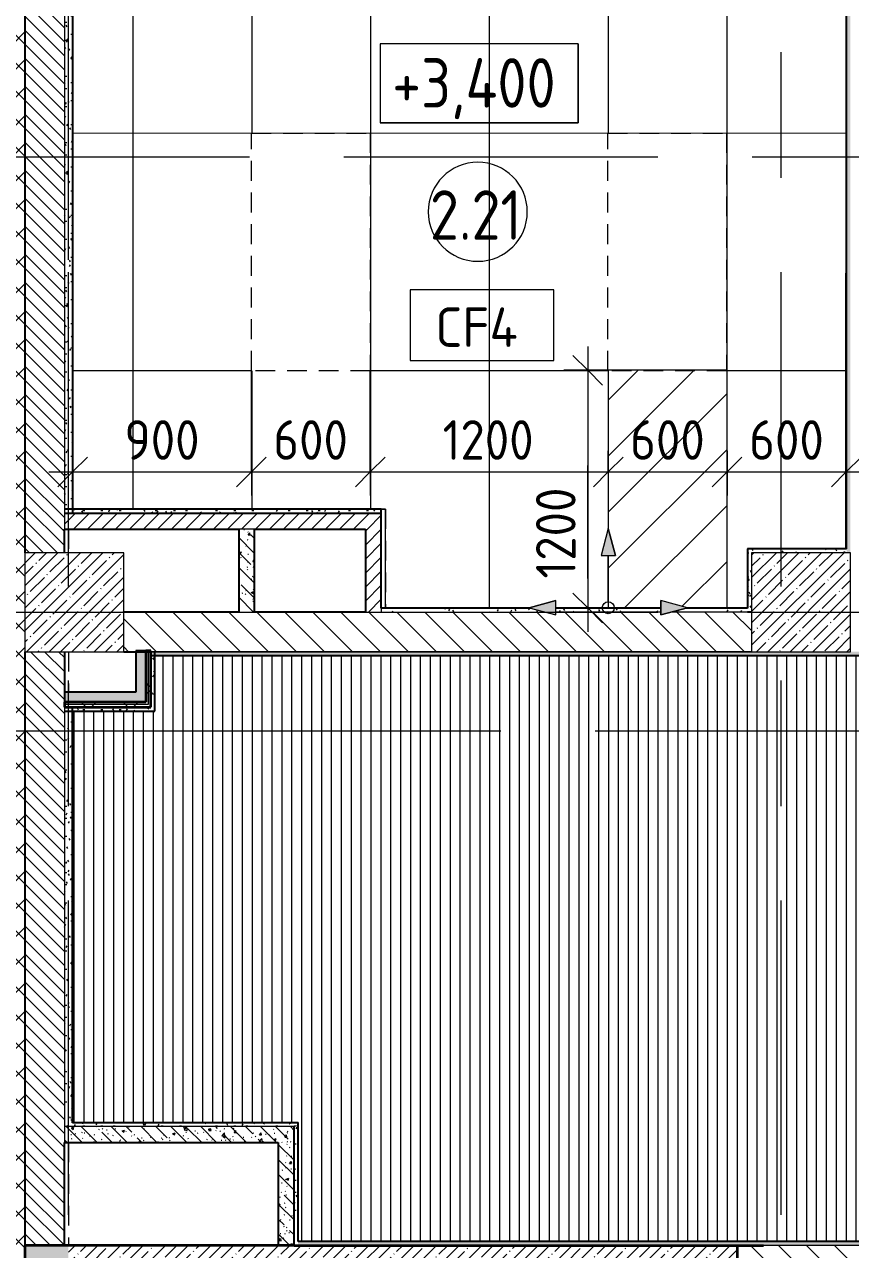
# Model space of a CAD drawing. Header units: millimetres. Extents: x -2911 to 191903, y -8553 to 29000.
# Drawn here: x -112 to 4060, y 7879 to 14069 of the extents above; entities that cross this region are included whole.
import ezdxf

# ---------------------------------------------------------------- set-up
doc = ezdxf.new("R2010")
doc.units = ezdxf.units.MM
doc.linetypes.add('200_ШТРИХ__ш1_п0_6_', pattern=[160, 100, -60])
doc.linetypes.add('Осевая', pattern=[3175, 635, -476.25, 1587.5, -476.25])
for name, color, linetype, lineweight in [('A-ANNO-DIMS', 7, 'Continuous', 9), ('A-ANNO-DIMS-100', 7, 'Continuous', 9), ('A-AREA-IDEN', 7, 'Continuous', 9), ('A-CLNG-IDEN', 7, 'Continuous', 9), ('A-DETL', 7, 'Continuous', 9), ('A-DETL-GENF', 7, 'Continuous', 9), ('A-DETL-MBND', 7, '200_ШТРИХ__ш1_п0_6_', 9), ('A-FLOR-PATT', 7, 'Continuous', 9), ('A-WALL', 7, 'Continuous', 9), ('G-ANNO-DIMS', 7, 'Continuous', 9), ('I-WALL', 7, 'Continuous', 9), ('S-COLS', 7, 'Continuous', 9), ('Оси', 7, 'Continuous', 9), ('Оси-2', 7, 'Осевая', 9)]:
    doc.layers.add(name, color=color, linetype=linetype, lineweight=lineweight)
for name, color, linetype, lineweight, true_color in [('A-DETL-GENF-2', 7, 'Continuous', 9, 0x004000), ('A-WALL-1', 7, 'Continuous', 25, 0x3c3c3c), ('A-WALL-2', 7, 'Continuous', 35, 0x3c3c3c), ('A-WALL-FNSH-2', 7, 'Continuous', 13, 0x3c3c3c)]:
    doc.layers.add(name, color=color, linetype=linetype, lineweight=lineweight, true_color=true_color)
doc.styles.add('GOST Common', font='GOST_Common.ttf', dxfattribs={"width": 0.9, "height": 250})
doc.styles.add('GOST Common_1', font='GOST_Common.ttf', dxfattribs={"height": 200})
doc.styles.add('ISOCPEUR_1', font='isocpeur.ttf', dxfattribs={"width": 0.9, "height": 200})
doc.dimstyles.new('ISO-2_0_0_9К_Средний_округл2', dxfattribs={"dimscale": 304.8, "dimtxt": 199.196235, "dimasz": 0.492126, "dimexe": 0.393701, "dimexo": 0, "dimgap": 0, "dimtad": 1, "dimdec": 0, "dimrnd": 10, "dimzin": 0, "dimdsep": 46, "dimtxsty": 'ISOCPEUR_1', "dimblk1": 'OBLIQUE', "dimblk2": 'OBLIQUE', "dimsah": 1, "dimcen": 0.09, "dimdle": 0.393701, "dimazin": 0, "dimtfac": 1, "dimtdec": 4, "dimtix": 1, "dimtmove": 0, "dimatfit": 3, "dimfxl": 1, "dimtvp": 1, "dimtolj": 1, "dimtzin": 0, "dimarcsym": 2})
doc.dimstyles.new('ISO-2_0_0_9К_Средний_округл2_1', dxfattribs={"dimscale": 304.8, "dimtxt": 199.196235, "dimasz": 0.492126, "dimexe": 0.393701, "dimexo": 0, "dimgap": 0, "dimtad": 1, "dimdec": 0, "dimrnd": 10, "dimzin": 0, "dimdsep": 46, "dimtxsty": 'ISOCPEUR_1', "dimblk1": 'OBLIQUE', "dimblk2": 'OBLIQUE', "dimsah": 1, "dimcen": 0.09, "dimdle": 0.393701, "dimazin": 0, "dimtfac": 1, "dimtdec": 4, "dimtix": 1, "dimtmove": 1, "dimatfit": 3, "dimfxl": 1, "dimtvp": 1, "dimtolj": 1, "dimtzin": 0, "dimarcsym": 2})
pattern_1 = [(135, (0, 0), (-70.7107, -70.7107), [])]
pattern_2 = [(45, (0, 0), (-57.0246, 57.0246), []), (45, (57.025, 0), (-57.0246, 57.0246), [100.806, -20.161, 3.353, -16.808])]
pattern_3 = [(45, (0, 0), (-35.35534, 35.35534), [])]
pattern_4 = [(135, (0, 0), (-75.4342, -75.4342), [106.68, -17.78, 3.556, -17.78]), (135, (0, 75.39), (-75.4342, -75.4342), []), (50, (0, 0), (127.5292, -11.1576), [13.335, -146.685]), (355, (0, 0), (-24.6697, 133.74), [10.668, -117.348]), (100.451, (10.63, -0.93), (102.8597, 122.5818), [11.333, -124.663]), (46.184, (0, 35.56), (189.7552, -29.4304), [20.002, -220.027]), (96.636, (15.81, 33.1), (166.1822, 173.1996), [17, -186.995]), (351.184, (0, 35.56), (166.184, 173.1976), [16.002, -176.022]), (21, (17.78, 26.67), (106.1303, -71.586), [13.335, -146.685]), (326, (17.78, 26.67), (43.2619, 128.9318), [10.668, -117.348]), (71.451, (26.62, 20.7), (149.392, 57.345), [11.333, -124.663]), (37.5, (0, 0), (2.16223, 59.18836), [3.353, -112.573, 3.353, -115.773, -117.793]), (37.5, (0, 0), (2.16223, 59.18836), [-235.052, 3.353, -114.44]), (7.5, (0, 0), (46.77386, 70.12615), [3.353, -64.567, 3.353, -109.906, -44.894]), (7.5, (0, 0), (46.77386, 70.12615), [-181.178, 3.353, -41.542]), (327.5, (-39.65, 0), (94.91367, -4.0101), [3.353, -41.097, 3.353, -135.331, -184.023]), (327.5, (-39.65, 0), (94.91367, -4.0101), [-183.134, 3.353, -180.67]), (317.5, (-57.43, 0), (103.6906, 17.7988), [3.353, -54.432, 3.353, -88.748, -130.683]), (317.5, (-57.43, 0), (103.6906, 17.7988), [-149.885, 3.353, -127.33])]
pattern_5 = [(0, (0, 0), (121.92, 30.48), [10.058, -81.382, 10.058, -81.382, -487.68]), (0, (0, 0), (121.92, 30.48), [-182.88, 10.058, -172.822, 10.058, -81.382, -213.36]), (0, (0, 0), (121.92, 30.48), [-457.2, 10.058, -50.902, 10.058, -142.342]), (120, (45.72, 15.24), (-87.356454, 90.345817), [10.058, -81.382, 10.058, -81.382, -487.68]), (120, (45.72, 15.24), (-87.356454, 90.345817), [-182.88, 10.058, -172.822, 10.058, -81.382, -213.36]), (120, (45.72, 15.24), (-87.356454, 90.345817), [-457.2, 10.058, -50.902, 10.058, -142.342]), (240, (60.96, 76.2), (-34.563546, -120.825817), [10.058, -81.382, 10.058, -81.382, -487.68]), (240, (60.96, 76.2), (-34.563546, -120.825817), [-182.88, 10.058, -172.822, 10.058, -81.382, -213.36]), (240, (60.96, 76.2), (-34.563546, -120.825817), [-457.2, 10.058, -50.902, 10.058, -142.342])]
pattern_6 = [(45, (0, 0), (-106.066, 106.066), []), (135, (0, 0), (-106.066, -106.066), [])]

# ---------------------------------------------------------------- blocks, each defined once
blk = doc.blocks.new('BSC_Колонна _Прямоугольная - 500х500-V26-План потолков с обозначением видов отделки и геометрии 2 этажа в осях 1-12')
at = {"layer": 'S-COLS'}
h = blk.add_hatch(dxfattribs=at)
h.set_pattern_fill('FP_32', color=256, style=0, pattern_type=2)
h.set_pattern_definition([(45, (-3810, -11150), (-57.0246, 57.0246), []), (45, (-3752.975, -11150), (-57.0246, 57.0246), [100.806, -20.161, 3.353, -16.808])])
h.paths.add_polyline_path([(-250, -250), (250, -250), (250, 250), (-250, 250)])
for p, q in [((250, 250), (-250, 250)), ((-250, 250), (-250, -250)), ((250, -250), (250, 250)), ((-250, -250), (250, -250))]:
    blk.add_line(p, q, dxfattribs=at)
blk = doc.blocks.new('BSC_Колонна _Прямоугольная - 500х500-V29-План потолков с обозначением видов отделки и геометрии 2 этажа в осях 1-12')
at = {"layer": 'S-COLS'}
h = blk.add_hatch(dxfattribs=at)
h.set_pattern_fill('FP_36', color=256, style=0, pattern_type=2)
h.set_pattern_definition([(45, (-140, -11150), (-57.0246, 57.0246), []), (45, (-82.975, -11150), (-57.0246, 57.0246), [100.806, -20.161, 3.353, -16.808])])
h.paths.add_polyline_path([(-250, -250), (250, -250), (250, 250), (-250, 250)])
for p, q in [((250, 250), (-250, 250)), ((-250, 250), (-250, -250)), ((250, -250), (250, 250)), ((-250, -250), (250, -250))]:
    blk.add_line(p, q, dxfattribs=at)
blk = doc.blocks.new('Начало раскладки_красным - Начало раскладки_красным-26110966-План потолков с обозначением видов отделки и геометрии 2 этажа в осях 1-12')
at = {"layer": 'A-DETL-GENF'}
for points in [[(-36.2, 264.8), (36.2, 264.8), (0, 400), (-24.9, 307.3)], [(264.8, -36.2), (400, 0), (264.8, 36.2)], [(0, -400), (36.2, -264.8), (-36.2, -264.8)]]:
    blk.add_hatch(color=256, dxfattribs=at).paths.add_polyline_path(points)
for p, q in [((0, 400), (-36.2, 264.8)), ((0, 400), (-36.2, 264.8)), ((36.2, 264.8), (0, 400)), ((0, 400), (36.2, 264.8)), ((-36.2, 264.8), (36.2, 264.8)), ((-36.2, 264.8), (36.2, 264.8)), ((0, 30), (0, 264.8)), ((30, 0), (264.8, 0)), ((400, 0), (264.8, 36.2)), ((264.8, 36.2), (264.8, -36.2)), ((400, 0), (264.8, 36.2)), ((264.8, 36.2), (264.8, -36.2)), ((400, 0), (264.8, -36.2)), ((0, -30), (0, -264.8)), ((264.8, -36.2), (400, 0)), ((36.2, -264.8), (-36.2, -264.8)), ((-36.2, -264.8), (0, -400)), ((0, -400), (-36.2, -264.8)), ((-36.2, -264.8), (36.2, -264.8)), ((0, -400), (36.2, -264.8)), ((0, -400), (36.2, -264.8))]:
    blk.add_line(p, q, dxfattribs=at)
blk.add_circle((0, 0), 30, dxfattribs=at)
blk = doc.blocks.new('Марка_Помещения - Номер-25198446-План потолков с обозначением видов отделки и геометрии 2 этажа в осях 1-12')
at = {"layer": 'A-AREA-IDEN'}
for start, end in [(360, 180), (180, 360)]:
    blk.add_arc((0, 0), 2.5, start, end, dxfattribs=at)
blk = doc.blocks.new('М_потолков - Марка_ Имя типа-25382930-План потолков с обозначением видов отделки и геометрии 2 этажа в осях 1-12')
at = {"layer": 'A-CLNG-IDEN'}
for p, q in [((3.625, 1.984375), (-3.625, 1.984375)), ((-3.625, 1.984375), (-3.625, -1.59375)), ((3.625, -1.59375), (3.625, 1.984375)), ((-3.625, -1.59375), (3.625, -1.59375))]:
    blk.add_line(p, q, dxfattribs=at)
blk = doc.blocks.new('DIMBLOCK80-План потолков с обозначением видов отделки и геометрии 2 этажа в осях 1-12')
at = {"layer": 'A-ANNO-DIMS-100', "lineweight": 20}
for p, q in [((2732.9, 12322), (2657.9, 12397)), ((2732.9, 12322), (2807.9, 12247)), ((2732.9, 11121), (2657.9, 11196)), ((2732.9, 11121), (2807.9, 11046))]:
    blk.add_line(p, q, dxfattribs=at)
at = {"layer": 'A-ANNO-DIMS-100'}
for p, q in [((2732.9, 12442), (2732.9, 11001)), ((2836.6, 12322), (2612.9, 12322)), ((2732.9, 12322), (2836.6, 12322)), ((2732.9, 11840.6), (2732.9, 11721.5)), ((2732.9, 11269.5), (2732.9, 11840.6)), ((2838.9, 11121), (2612.9, 11121)), ((2732.9, 11121), (2838.9, 11121))]:
    blk.add_line(p, q, dxfattribs=at)
at = {"layer": 'A-ANNO-DIMS-100', "color": 0, "insert": (2471.6, 11269.5), "char_height": 200, "width": 565.411, "attachment_point": 1, "rotation": 90, "line_spacing_factor": 1.149209, "style": 'ISOCPEUR_1'}
blk.add_mtext('1200', dxfattribs=at)
blk = doc.blocks.new('_Oblique')
at = {"color": 0, "linetype": 'ByBlock', "lineweight": -2}
blk.add_line((-0.5, -0.5), (0.5, 0.5), dxfattribs=at)
blk = doc.blocks.new('DIMBLOCK81-План потолков с обозначением видов отделки и геометрии 2 этажа в осях 1-12')
at = {"layer": 'A-ANNO-DIMS-100'}
for p, q in [((1034.2, 12320), (1034.2, 11688.6)), ((1034.2, 11808.6), (1034.2, 12320)), ((131, 11914.7), (131, 11688.6)), ((131, 11808.6), (131, 11914.7)), ((11, 11808.6), (1034.2, 11808.6))]:
    blk.add_line(p, q, dxfattribs=at)
at = {"layer": 'A-ANNO-DIMS-100', "lineweight": 20}
for p, q in [((131, 11808.6), (206, 11883.6)), ((1034.2, 11808.6), (1109.2, 11883.6)), ((131, 11808.6), (56, 11733.6)), ((1034.2, 11808.6), (959.2, 11733.6))]:
    blk.add_line(p, q, dxfattribs=at)
at = {"layer": 'A-ANNO-DIMS-100', "color": 0, "insert": (393, 12069.9), "char_height": 200, "width": 455.087, "attachment_point": 1, "line_spacing_factor": 1.149209, "style": 'ISOCPEUR_1'}
blk.add_mtext('900', dxfattribs=at)
blk = doc.blocks.new('DIMBLOCK82-План потолков с обозначением видов отделки и геометрии 2 этажа в осях 1-12')
at = {"layer": 'A-ANNO-DIMS-100'}
for p, q in [((1034.2, 12320), (1034.2, 11688.6)), ((1034.2, 11808.6), (1034.2, 12320)), ((1634.2, 12320), (1634.2, 11688.6)), ((1634.2, 11808.6), (1634.2, 12320)), ((1034.2, 11808.6), (1634.2, 11808.6))]:
    blk.add_line(p, q, dxfattribs=at)
at = {"layer": 'A-ANNO-DIMS-100', "lineweight": 20}
for p, q in [((1034.2, 11808.6), (1109.2, 11883.6)), ((1634.2, 11808.6), (1709.2, 11883.6)), ((1034.2, 11808.6), (959.2, 11733.6)), ((1634.2, 11808.6), (1559.2, 11733.6))]:
    blk.add_line(p, q, dxfattribs=at)
at = {"layer": 'A-ANNO-DIMS-100', "color": 0, "insert": (1144.6, 12069.9), "char_height": 200, "width": 455.087, "attachment_point": 1, "line_spacing_factor": 1.149209, "style": 'ISOCPEUR_1'}
blk.add_mtext('600', dxfattribs=at)
blk = doc.blocks.new('DIMBLOCK83-План потолков с обозначением видов отделки и геометрии 2 этажа в осях 1-12')
at = {"layer": 'A-ANNO-DIMS-100'}
for p, q in [((1634.2, 12320), (1634.2, 11688.6)), ((1634.2, 11808.6), (1634.2, 12320)), ((2836.6, 11914.7), (2836.6, 11688.6)), ((2836.6, 11808.6), (2836.6, 11914.7)), ((1634.2, 11808.6), (2836.6, 11808.6))]:
    blk.add_line(p, q, dxfattribs=at)
at = {"layer": 'A-ANNO-DIMS-100', "lineweight": 20}
for p, q in [((1634.2, 11808.6), (1709.2, 11883.6)), ((2836.6, 11808.6), (2911.6, 11883.6)), ((1634.2, 11808.6), (1559.2, 11733.6)), ((2836.6, 11808.6), (2761.6, 11733.6))]:
    blk.add_line(p, q, dxfattribs=at)
at = {"layer": 'A-ANNO-DIMS-100', "color": 0, "insert": (1999.8, 12069.9), "char_height": 200, "width": 565.411, "attachment_point": 1, "line_spacing_factor": 1.149209, "style": 'ISOCPEUR_1'}
blk.add_mtext('1200', dxfattribs=at)
blk = doc.blocks.new('DIMBLOCK84-План потолков с обозначением видов отделки и геометрии 2 этажа в осях 1-12')
at = {"layer": 'A-ANNO-DIMS-100'}
for p, q in [((2836.6, 11914.7), (2836.6, 11688.6)), ((2836.6, 11808.6), (2836.6, 11914.7)), ((3436.6, 11914.7), (3436.6, 11688.6)), ((3436.6, 11808.6), (3436.6, 11914.7)), ((2836.6, 11808.6), (3436.6, 11808.6))]:
    blk.add_line(p, q, dxfattribs=at)
at = {"layer": 'A-ANNO-DIMS-100', "lineweight": 20}
for p, q in [((2836.6, 11808.6), (2911.6, 11883.6)), ((3436.6, 11808.6), (3511.6, 11883.6)), ((2836.6, 11808.6), (2761.6, 11733.6)), ((3436.6, 11808.6), (3361.6, 11733.6))]:
    blk.add_line(p, q, dxfattribs=at)
at = {"layer": 'A-ANNO-DIMS-100', "color": 0, "insert": (2946.9, 12069.9), "char_height": 200, "width": 455.087, "attachment_point": 1, "line_spacing_factor": 1.149209, "style": 'ISOCPEUR_1'}
blk.add_mtext('600', dxfattribs=at)
blk = doc.blocks.new('DIMBLOCK85-План потолков с обозначением видов отделки и геометрии 2 этажа в осях 1-12')
at = {"layer": 'A-ANNO-DIMS-100'}
for p, q in [((3436.6, 11914.7), (3436.6, 11688.6)), ((3436.6, 11808.6), (3436.6, 11914.7)), ((4039, 11914.7), (4039, 11688.6)), ((4039, 11808.6), (4039, 11914.7)), ((3436.6, 11808.6), (4159, 11808.6))]:
    blk.add_line(p, q, dxfattribs=at)
at = {"layer": 'A-ANNO-DIMS-100', "lineweight": 20}
for p, q in [((3436.6, 11808.6), (3511.6, 11883.6)), ((4039, 11808.6), (4114, 11883.6)), ((3436.6, 11808.6), (3361.6, 11733.6)), ((4039, 11808.6), (3964, 11733.6))]:
    blk.add_line(p, q, dxfattribs=at)
at = {"layer": 'A-ANNO-DIMS-100', "color": 0, "insert": (3548.2, 12069.9), "char_height": 200, "width": 455.087, "attachment_point": 1, "line_spacing_factor": 1.149209, "style": 'ISOCPEUR_1'}
blk.add_mtext('600', dxfattribs=at)
blk = doc.blocks.new('Высотные отметки - 10х4_h_-17668695-План потолков с обозначением видов отделки и геометрии 2 этажа в осях 1-12')
at = {"layer": 'G-ANNO-DIMS'}
for p, q in [((-5, 4), (-5, 0)), ((5, 4), (-5, 4)), ((5, 4), (-5, 4)), ((-5, 4), (-5, 0)), ((5, 4), (5, 0)), ((5, 0), (5, 4)), ((5, 0), (-5, 0)), ((-5, 0), (5, 0))]:
    blk.add_line(p, q, dxfattribs=at)

msp = doc.modelspace()

# ---------------------------------------------------------------- hatches: boundary and pattern name
at = {"layer": 'A-DETL-GENF-2'}
h = msp.add_hatch(dxfattribs=at)
h.set_pattern_fill('FP_56', color=256, style=0, pattern_type=2)
h.set_pattern_definition([(45, (0, 0), (-141.4214, 141.4214), [])])
h.paths.add_polyline_path([(3101.3, 11121), (3101.3, 11121), (3101.3, 11158.4), (3236.6, 11122.2), (3232, 11121), (3436.6, 11121), (3436.6, 12322), (2836.6, 12322), (2836.6, 11521.1), (2872.6, 11386.8), (2836.6, 11386.7), (2836.6, 11121), (2872.6, 11121)])
at = {"layer": 'A-DETL-MBND'}
h = msp.add_hatch(dxfattribs=at)
h.set_pattern_fill('FP_48', color=256, style=0, pattern_type=2)
h.set_pattern_definition([(270, (7989, 6659.98), (50, 3e-15), [])])
h.paths.add_polyline_path([(16707.1, 7921), (19595.6, 7921), (19726.2, 7956.1), (19726.3, 7921), (19989, 7921), (19989, 8184.8), (19954.6, 8184.7), (19989, 8313.4), (19989, 10879), (13674.3, 10879), (13674.3, 15000), (6781, 15000), (6781, 13999), (4281, 13999), (4281, 10879), (546, 10879), (546, 10600), (131, 10599), (131, 8521), (1270, 8520), (1270, 7921), (14281.5, 7921)])
h.paths.add_polyline_path([(6760, 10880), (6240, 10880), (6240, 11421), (6781, 11421), (6780, 10880)])
h = msp.add_hatch(dxfattribs=at)
h.set_pattern_fill('FP_50', color=256, style=0, pattern_type=2)
h.set_pattern_definition([(89.995, (4036.85, 14720.3), (-600, 0.05), []), (179.995, (4036.8, 14720.3), (-0.1, -1200), [])])
h.paths.add_polyline_path([(3436.6, 11121), (3539, 11121), (3539, 11421), (4039, 11421), (4039, 14679.7), (3109, 14679.7), (3109, 14959), (494, 14959), (494, 14409), (465, 14409), (465, 14405), (131, 14405), (131, 11621), (1711, 11621), (1711, 11121), (2436.6, 11121.8), (2571.8, 11158.1), (2571.8, 11121), (3101.3, 11121), (3101.3, 11158.4), (3236.6, 11122.2), (3232, 11121), (3366.5, 11121)])
h.paths.add_polyline_path([(2800.2, 11386.7), (2836.6, 11521.1), (2872.6, 11386.8), (2836.6, 11386.8)])
h.paths.add_polyline_path([(2834.2, 12320), (2834.2, 13520.6), (3434.2, 13520.6), (3434.2, 12320), (2836.6, 12320)])
h.paths.add_polyline_path([(1034.2, 12320), (1034.2, 13520.6), (1634.2, 13520.6), (1634.2, 12320)])
at = {"layer": 'A-FLOR-PATT'}
h = msp.add_hatch(color=256, dxfattribs=at)
h.paths.add_polyline_path([(33631, 140), (33631, 141), (33630, 521), (33630, 520), (33630, 140)])
h.paths.add_polyline_path([(37324.3, 140), (37970, 141), (37970, 420), (38250, 421), (38249, 5250), (37190, 5250), (37190, 7920), (37189, 7920), (37190, 5249), (38249, 5249), (38249, 421), (37969, 420), (37969, 141), (35911, 141), (35910, 521), (35910, 519.9), (35911, 140), (36186.5, 140)])
h.paths.add_polyline_path([(32990, 140), (32990, 520), (32989, 520), (32989, 141), (32989.9, 140)])
h.paths.add_polyline_path([(30930, 140), (30931, 141), (30930, 140.8)])
h.paths.add_polyline_path([(30931, 535.4), (30931, 7921), (30930, 7920), (30930, 539.1)])
h.paths.add_polyline_path([(33010, 7200.7), (33010, 7201), (33002.5, 7207.1)])
h.paths.add_polyline_path([(33610, 7300.1), (33618.4, 7307.6), (33663.3, 7363.8), (33698.1, 7426.8), (33721.8, 7494.8), (33733.6, 7565.8), (33732.9, 7640.2), (33720.9, 7708.7), (33696.6, 7776.5), (33661.3, 7839.2), (33615.9, 7895.1), (33610, 7900), (33610, 7307.6)])
h.paths.add_polyline_path([(33010, 7301.1), (33009.9, 7898.9), (32979.1, 7866.7), (32938.8, 7807), (32909.2, 7741.4), (32890.8, 7668.6), (32884.7, 7600), (32810, 7599.8), (32810.3, 7595.7), (32885, 7596.4), (32892.4, 7522.1), (32910.4, 7455.2), (32940.6, 7389.8), (32983.5, 7328.3), (33007, 7304.1)])
h.paths.add_polyline_path([(20010, 7920), (20093, 7921), (20093, 10880), (19989, 10879), (19989, 8313.4), (19990.8, 8320), (20027.1, 8184.8), (19989, 8184.7), (19989, 7921), (19989, 7920)])
h.paths.add_polyline_path([(20110, 7920), (20150, 7921), (20150, 7930), (20110, 7930), (20110, 7920.4)])
h.paths.add_polyline_path([(130, 8520), (131, 8521), (131, 10599), (130, 10599), (130, 8521)])
h.paths.add_polyline_path([(38270, 10679), (37970, 10680), (37970.5, 11220), (38250, 11221), (38249, 11221), (37969, 11220), (37970, 10679), (37994.1, 10679)])
h.paths.add_polyline_path([(20110, 10870), (20150, 10870), (20150, 10880), (20110, 10879)])
h.paths.add_polyline_path([(13690.3, 10879), (13690.3, 10897.8), (13674.3, 10897.8), (13675.1, 10879)])
h.paths.add_polyline_path([(940.9, 10879), (4281, 10880), (4280, 10880), (546, 10879)])
h.paths.add_polyline_path([(6780, 10880), (6781, 10880), (6780, 10897.8)])
h.paths.add_polyline_path([(20230, 10880), (20231, 10880), (20231, 13759), (20230, 13759), (20230, 10890)])
h.paths.add_polyline_path([(13674.3, 11397.8), (13690.3, 11397.8), (13690.3, 14600), (13674.3, 14600), (13674.3, 11421)])
h.paths.add_polyline_path([(4280, 11397.8), (4281, 11397.8), (4281, 13999), (6781, 14000), (6780, 14000), (4280, 13999), (4280, 11421)])
h.paths.add_polyline_path([(6781, 11397.8), (6780, 11421), (6780, 11420), (6780, 11397.8)])
h.paths.add_polyline_path([(34231, 13759), (34230, 13760), (34230, 13759)])
h.paths.add_polyline_path([(34231, 17850), (34230, 17871), (33631, 17872.1), (33632, 17870), (34230, 17869.5), (34230, 17850)])
h.paths.add_polyline_path([(34561, 23379), (37640, 23379), (37640, 23400), (37630, 23399), (37630, 23380), (34561, 23380)])
at = {"layer": 'A-WALL'}
h = msp.add_hatch(dxfattribs=at)
h.set_pattern_fill('FP_9', color=256, style=0, pattern_type=2)
h.set_pattern_definition([(45, (0, 0), (-70.7107, 70.7107), []), (135, (0, 0), (-70.7107, -70.7107), [])])
h.paths.add_polyline_path([(-110, -100), (-110, 15358), (-260, 15358), (-260, -100)])
h = msp.add_hatch(dxfattribs=at)
h.set_pattern_fill('FP_10', color=256, style=0, pattern_type=2)
h.set_pattern_definition([(135, (0, 0), (-35.35534, -35.35534), [])])
h.paths.add_polyline_path([(-110, 7900), (90, 7900), (90, 10900), (-110, 10900), (-110, 8257.5)])
h.paths.add_polyline_path([(90, 11400), (90, 14700), (-110, 14700), (-110, 11400), (83.4, 11400)])
at = {"layer": 'I-WALL'}
h = msp.add_hatch(dxfattribs=at)
h.set_pattern_fill('FP_40', color=256, style=0, pattern_type=2)
h.set_pattern_definition(pattern_5)
h.paths.add_polyline_path([(4060, 11400), (4060, 14680.7), (4040, 14679.7), (4040, 11400)])
h = msp.add_hatch(dxfattribs=at)
h.set_pattern_fill('FP_40', color=256, style=0, pattern_type=2)
h.set_pattern_definition(pattern_5)
h.paths.add_polyline_path([(90, 11600), (130, 11600), (130, 14410), (90, 14410), (90, 11689.4)])
h = msp.add_hatch(dxfattribs=at)
h.set_pattern_fill('FP_40', color=256, style=0, pattern_type=2)
h.set_pattern_definition(pattern_5)
h.paths.add_polyline_path([(940.9, 11600), (1690, 11600), (1690, 11620), (90, 11620), (90, 11600), (334.6, 11600)])
h = msp.add_hatch(dxfattribs=at)
h.set_pattern_fill('FP_23', color=256, style=0, pattern_type=2)
h.set_pattern_definition(pattern_3)
h.paths.add_polyline_path([(1610, 11520), (1690, 11520), (1690, 11600), (90, 11600), (90, 11520), (1050, 11520)])
h = msp.add_hatch(dxfattribs=at)
h.set_pattern_fill('FP_18', color=256, style=0, pattern_type=2)
h.set_pattern_definition(pattern_4)
h.paths.add_polyline_path([(970, 11100), (1050, 11100), (1050, 11520), (970, 11520)])
h = msp.add_hatch(dxfattribs=at)
h.set_pattern_fill('FP_23', color=256, style=0, pattern_type=2)
h.set_pattern_definition(pattern_3)
h.paths.add_polyline_path([(1690, 11100), (1690, 11520), (1610, 11520), (1610, 11100)])
h = msp.add_hatch(dxfattribs=at)
h.set_pattern_fill('FP_40', color=256, style=0, pattern_type=2)
h.set_pattern_definition(pattern_5)
h.paths.add_polyline_path([(3540, 11100), (3560, 11100), (3560, 11420), (3540, 11420), (3540, 11120)])
h = msp.add_hatch(dxfattribs=at)
h.set_pattern_fill('FP_40', color=256, style=0, pattern_type=2)
h.set_pattern_definition(pattern_5)
h.paths.add_polyline_path([(4040, 11400), (4039, 11420), (3560, 11420), (3560, 11400), (3972.9, 11400)])
h = msp.add_hatch(dxfattribs=at)
h.set_pattern_fill('FP_8', color=256, style=0, pattern_type=2)
h.set_pattern_definition(pattern_1)
h.paths.add_polyline_path([(546, 10900), (3560, 10900), (3560, 11100), (3153.8, 11100), (3101.4, 11085.9), (3101.3, 11100), (2571.8, 11100), (2571.8, 11085.6), (2518, 11100), (390, 11100), (390, 10900), (526, 10900)])
h = msp.add_hatch(dxfattribs=at)
h.set_pattern_fill('FP_40', color=256, style=0, pattern_type=2)
h.set_pattern_definition(pattern_5)
h.paths.add_polyline_path([(3540, 11100), (3540, 11120), (3228.2, 11120), (3153.8, 11100), (3366.5, 11100)])
h.paths.add_polyline_path([(2153.7, 11100), (2518, 11100), (2443.2, 11120), (1690, 11120), (1690, 11100)])
h.paths.add_polyline_path([(3101.3, 11100), (3101.3, 11100), (3101.3, 11120), (2571.8, 11120), (2571.8, 11100)])
for points in [[(451, 10695), (501, 10695), (501, 10905), (451, 10905), (451, 10708.8)], [(501, 10645), (501, 10695), (90, 10695), (90, 10645), (334.6, 10645)]]:
    msp.add_hatch(color=256, dxfattribs=at).paths.add_polyline_path(points)
h = msp.add_hatch(dxfattribs=at)
h.set_pattern_fill('FP_42', color=256, style=0, pattern_type=2)
h.set_pattern_definition(pattern_6)
h.paths.add_polyline_path([(501, 10645), (513.5, 10645), (513.5, 10905), (501, 10905), (501, 10695)])
h = msp.add_hatch(dxfattribs=at)
h.set_pattern_fill('FP_42', color=256, style=0, pattern_type=2)
h.set_pattern_definition(pattern_6)
h.paths.add_polyline_path([(526, 10632.5), (526, 10905), (513.5, 10905), (513.5, 10632.5)])
h = msp.add_hatch(dxfattribs=at)
h.set_pattern_fill('FP_40', color=256, style=0, pattern_type=2)
h.set_pattern_definition(pattern_5)
h.paths.add_polyline_path([(3560, 10880), (4260, 10880), (4260, 10900), (526, 10900), (526, 10880), (3366.5, 10880)])
h = msp.add_hatch(dxfattribs=at)
h.set_pattern_fill('FP_40', color=256, style=0, pattern_type=2)
h.set_pattern_definition(pattern_5)
h.paths.add_polyline_path([(546, 10600), (546, 10900), (526, 10900), (526, 10600)])
h = msp.add_hatch(dxfattribs=at)
h.set_pattern_fill('FP_42', color=256, style=0, pattern_type=2)
h.set_pattern_definition(pattern_6)
h.paths.add_polyline_path([(513.5, 10632.5), (513.5, 10645), (90, 10645), (90, 10632.5), (334.6, 10632.5)])
h = msp.add_hatch(dxfattribs=at)
h.set_pattern_fill('FP_42', color=256, style=0, pattern_type=2)
h.set_pattern_definition(pattern_6)
h.paths.add_polyline_path([(130, 10620), (526, 10620), (526, 10632.5), (90, 10632.5), (90, 10620)])
h = msp.add_hatch(dxfattribs=at)
h.set_pattern_fill('FP_40', color=256, style=0, pattern_type=2)
h.set_pattern_definition(pattern_5)
h.paths.add_polyline_path([(90, 8500), (130, 8500), (130, 10620), (90, 10620), (90, 8747.8)])
h = msp.add_hatch(dxfattribs=at)
h.set_pattern_fill('FP_40', color=256, style=0, pattern_type=2)
h.set_pattern_definition(pattern_5)
h.paths.add_polyline_path([(90, 10600), (526, 10600), (526, 10620), (90, 10620)])
h = msp.add_hatch(dxfattribs=at)
h.set_pattern_fill('FP_18', color=256, style=0, pattern_type=2)
h.set_pattern_definition(pattern_4)
h.paths.add_polyline_path([(334.6, 8420), (1250, 8420), (1250, 8500), (90, 8500), (90, 8420)])
h = msp.add_hatch(dxfattribs=at)
h.set_pattern_fill('FP_40', color=256, style=0, pattern_type=2)
h.set_pattern_definition(pattern_5)
h.paths.add_polyline_path([(1270, 8500), (1270, 8520), (130, 8520), (130, 8500), (1250, 8500)])
h = msp.add_hatch(dxfattribs=at)
h.set_pattern_fill('FP_40', color=256, style=0, pattern_type=2)
h.set_pattern_definition(pattern_5)
h.paths.add_polyline_path([(1270, 7900), (1270, 8500), (1250, 8500), (1250, 7900)])
h = msp.add_hatch(dxfattribs=at)
h.set_pattern_fill('FP_18', color=256, style=0, pattern_type=2)
h.set_pattern_definition(pattern_4)
h.paths.add_polyline_path([(1250, 7900), (1250, 8420), (1170, 8420), (1170, 7900)])
h = msp.add_hatch(dxfattribs=at)
h.set_pattern_fill('FP_11', color=256, style=0, pattern_type=2)
h.set_pattern_definition(pattern_2)
h.paths.add_polyline_path([(-110, -100), (110, -100), (110, 7900), (-110, 7900), (-110, -76.9)])
h = msp.add_hatch(dxfattribs=at)
h.set_pattern_fill('FP_11', color=256, style=0, pattern_type=2)
h.set_pattern_definition(pattern_2)
h.paths.add_polyline_path([(110, 7680), (3620, 7680), (3620, 7700), (3489, 7700), (3489, 7900), (110, 7900), (110, 7767.3)])
h = msp.add_hatch(dxfattribs=at)
h.set_pattern_fill('FP_40', color=256, style=0, pattern_type=2)
h.set_pattern_definition(pattern_5)
h.paths.add_polyline_path([(19989, 7900), (20010, 7900), (20010, 7920), (19726.2, 7920), (19726.3, 7900), (19939.1, 7900)])
h.paths.add_polyline_path([(16660, 7900), (19664.9, 7900), (19591, 7920), (1270, 7920), (1270, 7900), (14281.5, 7900)])
h = msp.add_hatch(dxfattribs=at)
h.set_pattern_fill('FP_8', color=256, style=0, pattern_type=2)
h.set_pattern_definition(pattern_1)
h.paths.add_polyline_path([(10640, 7700), (12160, 7700), (12160, 7900), (8260, 7900), (8260, 7700), (10560, 7700)])
h.paths.add_polyline_path([(3620, 7700), (7660, 7700), (7660, 7900), (3489, 7900), (3489, 7700)])
h.paths.add_polyline_path([(16660, 7700), (16660, 7900), (12760, 7900), (12760, 7700), (13004, 7700), (13060.1, 7714.4), (13060.2, 7700), (13589.7, 7700), (13589.7, 7715.4), (13647.2, 7700), (16160, 7700)])

# ---------------------------------------------------------------- linework, layer by layer
at = {"layer": 'A-DETL'}
for p, q in [((2836.6, 12322), (2836.6, 11521.1)), ((3436.6, 12322), (2836.6, 12322)), ((3436.6, 11121), (3436.6, 12322)), ((2836.6, 11386.8), (2836.6, 11121)), ((2836.6, 11121), (3101.3, 11121)), ((3232, 11121), (3436.6, 11121))]:
    msp.add_line(p, q, dxfattribs=at)
at = {"layer": 'A-DETL-MBND'}
for p, q in [((4039, 11421), (4039, 14679.7)), ((131, 14405), (131, 11621)), ((1034.2, 12320), (1034.2, 13520.6)), ((1034.2, 13520.6), (1634.2, 13520.6)), ((1634.2, 13520.6), (1634.2, 12320)), ((2834.2, 12320), (2834.2, 13520.6)), ((2834.2, 13520.6), (3434.2, 13520.6)), ((3434.2, 13520.6), (3434.2, 12320)), ((1634.2, 12320), (1034.2, 12320)), ((3434.2, 12320), (2834.2, 12320)), ((131, 11621), (1711, 11621)), ((1711, 11621), (1711, 11121)), ((110, 11520), (110, 11400)), ((3539, 11121), (3539, 11421)), ((3539, 11421), (4039, 11421)), ((1711, 11121), (2439.4, 11121)), ((2571.8, 11121), (3101.3, 11121)), ((3232, 11121), (3539, 11121)), ((110, 10900), (110, 10695)), ((4281, 10879), (546, 10879)), ((546.5, 10880.1), (546.5, 10620)), ((541, 10599), (131, 10599)), ((131, 10599), (131, 8521)), ((131, 8521), (1271, 8521)), ((131, 8521), (1270, 8521)), ((1271, 8521), (1271, 7921)), ((110, 8420), (110, 7900)), ((1270, 7921), (19595.6, 7921)), ((1271, 7921), (19595.6, 7921))]:
    msp.add_line(p, q, dxfattribs=at)
at = {"layer": 'A-WALL'}
for p, q in [((90, 14410), (90, 11520)), ((1050, 11520), (970, 11520)), ((970, 11100), (1050, 11100)), ((1610, 11100), (2518, 11100)), ((1690, 11120), (1690, 11100)), ((3101.3, 11100), (2571.8, 11100)), ((3540, 11100), (3153.8, 11100)), ((513.5, 10905), (513.5, 10632.5)), ((526, 10900), (3560, 10900)), ((3560, 10900), (526, 10900)), ((513.5, 10632.5), (90, 10632.5)), ((90, 10620), (90, 8420)), ((1250, 8500), (90, 8500)), ((7660, 7900), (3620, 7900))]:
    msp.add_line(p, q, dxfattribs=at)
at = {"layer": 'A-WALL-1'}
for p, q in [((-110, 14700), (-110, 11400)), ((4040, 11420), (4040, 14680.7)), ((130, 14410), (130, 11600)), ((1690, 11620), (90, 11620)), ((90, 11600), (1690, 11600)), ((1690, 11120), (1690, 11620)), ((90, 11400), (90, 11520)), ((90, 11520), (970, 11520)), ((970, 11520), (970, 11100)), ((1050, 11520), (1610, 11520)), ((1050, 11100), (1050, 11520)), ((1610, 11520), (1610, 11100)), ((4040, 11420), (3540, 11420)), ((3540, 11420), (3540, 11120)), ((970, 11100), (390, 11100)), ((1610, 11100), (1050, 11100)), ((2443.2, 11120), (1690, 11120)), ((3101.3, 11120), (2571.8, 11120)), ((3540, 11120), (3228.2, 11120)), ((3560, 11100), (3540, 11100)), ((-110, 10900), (-110, 7900)), ((90, 10900), (90, 10645)), ((390, 10900), (526, 10900)), ((501, 10905), (451, 10905)), ((451, 10905), (451, 10695)), ((546, 10600), (546, 10900)), ((526, 10880), (4280, 10880)), ((451, 10695), (90, 10695)), ((90, 10600), (546, 10600)), ((130, 8520), (130, 10620)), ((1270, 8520), (130, 8520)), ((1250, 7900), (1250, 8500)), ((1270, 7920), (1270, 8520)), ((90, 7900), (90, 8420)), ((90, 8420), (1170, 8420)), ((1170, 8420), (1170, 7900)), ((19591.9, 7920), (1270, 7920))]:
    msp.add_line(p, q, dxfattribs=at)
at = {"layer": 'A-WALL-2'}
for p, q in [((526, 10905), (501, 10905)), ((501, 10905), (501, 10645)), ((526, 10620), (526, 10905)), ((90, 10645), (90, 10620)), ((501, 10645), (90, 10645)), ((90, 10620), (526, 10620)), ((-110, 7900), (-110, -100)), ((1250, 7900), (-110, 7900)), ((1250, 7900), (3620, 7900)), ((3489, 7700), (3489, 7900))]:
    msp.add_line(p, q, dxfattribs=at)
at = {"layer": 'A-WALL-FNSH-2'}
for p, q in [((4039, 14679.7), (4039, 11421)), ((131, 11621), (131, 14409)), ((130, 11620), (1710, 11620)), ((1711, 11621), (131, 11621)), ((1710, 11620), (1710, 11120)), ((1711, 11121), (1711, 11621)), ((4039, 11421), (3539, 11421)), ((3539, 11421), (3539, 11121)), ((2439.4, 11121), (1711, 11121)), ((3101.3, 11121), (2571.8, 11121)), ((3539, 11121), (3232, 11121)), ((526, 10879), (4281, 10879)), ((131, 10600), (131, 10599)), ((131, 10599), (508.5, 10599)), ((508.5, 10599), (508.5, 10600))]:
    msp.add_line(p, q, dxfattribs=at)
at = {"layer": 'I-WALL'}
msp.add_line((131, 10599), (131, 8521), dxfattribs=at)
at = {"layer": 'Оси'}
for p, q in [((110, 12880), (110, 15380)), ((-2111, 13400), (389, 13400)), ((-2111, 11100), (389, 11100)), ((-841, 10500), (1659, 10500))]:
    msp.add_line(p, q, dxfattribs=at)
at = {"layer": 'Оси-2'}
for p, q in [((3710, 593.7), (3710, 24898.1)), ((389, 13400), (35390, 13400)), ((110, 593.7), (110, 12880)), ((389, 11100), (35990, 11100)), ((1659, 10500), (35990, 10500))]:
    msp.add_line(p, q, dxfattribs=at)

# ---------------------------------------------------------------- block references
at = {"layer": 'A-AREA-IDEN', "xscale": 99.99999999999993, "yscale": 99.99999999999993, "zscale": 99.99999999999993}
msp.add_blockref('Марка_Помещения - Номер-25198446-План потолков с обозначением видов отделки и геометрии 2 этажа в осях 1-12', (2177.7, 13122.9), dxfattribs=at)
at = {"layer": 'A-CLNG-IDEN', "xscale": 99.99999999999993, "yscale": 99.99999999999993, "zscale": 99.99999999999993}
msp.add_blockref('М_потолков - Марка_ Имя типа-25382930-План потолков с обозначением видов отделки и геометрии 2 этажа в осях 1-12', (2198.4, 12530.3), dxfattribs=at)
at = {"layer": 'A-DETL-GENF', "rotation": 90.0335966872864}
msp.add_blockref('Начало раскладки_красным - Начало раскладки_красным-26110966-План потолков с обозначением видов отделки и геометрии 2 этажа в осях 1-12', (2836.6, 11122), dxfattribs=at)
at = {"layer": 'G-ANNO-DIMS', "xscale": 99.99999999999993, "yscale": 99.99999999999993, "zscale": 99.99999999999993}
msp.add_blockref('Высотные отметки - 10х4_h_-17668695-План потолков с обозначением видов отделки и геометрии 2 этажа в осях 1-12', (2184.9, 13572.4), dxfattribs=at)
at = {"layer": 'S-COLS'}
for name, p in [('BSC_Колонна _Прямоугольная - 500х500-V29-План потолков с обозначением видов отделки и геометрии 2 этажа в осях 1-12', (140, 11150)), ('BSC_Колонна _Прямоугольная - 500х500-V26-План потолков с обозначением видов отделки и геометрии 2 этажа в осях 1-12', (3810, 11150))]:
    msp.add_blockref(name, p, dxfattribs=at)

# ---------------------------------------------------------------- texts
at = {"layer": 'A-AREA-IDEN', "insert": (1935.8, 13231.5), "char_height": 250, "width": 606.076, "attachment_point": 1, "style": 'GOST Common'}
msp.add_mtext('2.21', dxfattribs=at)
at = {"layer": 'A-CLNG-IDEN', "insert": (1962.6, 12640), "char_height": 200, "width": 553.164, "attachment_point": 1, "style": 'GOST Common_1'}
msp.add_mtext('CF4', dxfattribs=at)
at = {"layer": 'G-ANNO-DIMS', "insert": (1745, 13899.1), "char_height": 250, "width": 1055.976, "attachment_point": 1, "line_spacing_factor": 1.022761, "style": 'GOST Common'}
msp.add_mtext('+3,400', dxfattribs=at)

# ---------------------------------------------------------------- dimensions: what is measured, and where the dimension line sits
at = {"layer": 'A-ANNO-DIMS'}
dim = msp.add_linear_dim(base=(2732.9, 11121), p1=(2836.6, 12322), p2=(2838.9, 11121), angle=90, dimstyle='ISO-2_0_0_9К_Средний_округл2_1', override={"dimpost": '<>', "dimfxl": 1201.002316}, dxfattribs=at)
dim.commit()
dim.dimension.update_dxf_attribs({"geometry": 'DIMBLOCK80-План потолков с обозначением видов отделки и геометрии 2 этажа в осях 1-12', "text_midpoint": (2604.9, 11552.2), "dimtype": 160, "text_rotation": 90})
for base, p1, p2, override, picture, middle in [((1034.2, 11808.6), (131, 11914.7), (1034.2, 12320), {"dimpost": '<>', "dimfxl": 989.955637}, 'DIMBLOCK81-План потолков с обозначением видов отделки и геометрии 2 этажа в осях 1-12', (582.6, 11908.6)), ((1634.2, 11808.6), (1034.2, 12320), (1634.2, 12320), {"dimpost": '<>', "dimfxl": 600}, 'DIMBLOCK82-План потолков с обозначением видов отделки и геометрии 2 этажа в осях 1-12', (1334.2, 11908.6)), ((2836.6, 11808.6), (1634.2, 12320), (2836.6, 11914.7), {"dimpost": '<>', "dimfxl": 1268.844221}, 'DIMBLOCK83-План потолков с обозначением видов отделки и геометрии 2 этажа в осях 1-12', (2235.4, 11908.6)), ((3436.6, 11808.6), (2836.6, 11914.7), (3436.6, 11914.7), {"dimpost": '<>', "dimfxl": 600}, 'DIMBLOCK84-План потолков с обозначением видов отделки и геометрии 2 этажа в осях 1-12', (3136.6, 11908.6)), ((4039, 11808.6), (3436.6, 11914.7), (4039, 11914.7), {"dimpost": '<>', "dimfxl": 602.441279}, 'DIMBLOCK85-План потолков с обозначением видов отделки и геометрии 2 этажа в осях 1-12', (3737.8, 11908.6))]:
    dim = msp.add_linear_dim(base=base, p1=p1, p2=p2, dimstyle='ISO-2_0_0_9К_Средний_округл2', override=override, dxfattribs=at)
    dim.commit()
    dim.dimension.update_dxf_attribs({"geometry": picture, "text_midpoint": middle})

doc.saveas('drawing.dxf')
